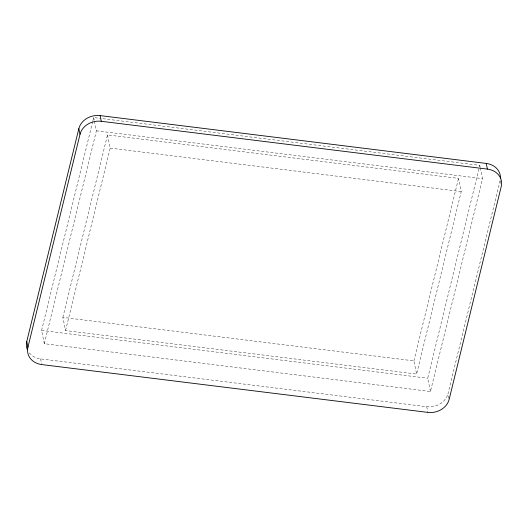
<?xml version="1.0" encoding="UTF-8"?>
<svg xmlns="http://www.w3.org/2000/svg" width="528" height="528" viewBox="0 0 528 528"><rect width="100%" height="100%" fill="white"/><g stroke="black" fill="none" stroke-linecap="round" stroke-linejoin="round"><path stroke-width="0.4" stroke-dasharray="2.64 1.98" d="M480.275 167.706L482.519 178.629L430.439 391.505L44.319 343.688L41.593 330.429L92.697 121.552M92.895 120.747L93.674 117.546L101.039 118.457M44.319 343.688L96.4 130.805L94.479 121.447M62.865 317.394L107.507 134.924L458.522 178.398L461.228 191.585L416.592 374.055L65.571 330.581L62.865 317.394L413.886 360.868L416.592 374.055M65.571 330.581L110.213 148.111L107.507 134.924M413.886 360.868L458.522 178.398M430.439 391.505L427.713 378.246L479.794 165.37L101.858 118.562M449.005 398.653L447.988 393.683L500.069 180.8A18.044 15.239 -11.6 0 0 500.405 178.801M96.4 130.805L482.519 178.629M110.213 148.111L461.228 191.585M41.593 330.429L427.713 378.246M29.278 352.902A18.044 15.239 -11.6 0 0 40.597 358.895L426.716 406.712A18.044 15.239 -11.6 0 0 447.988 393.683M500.069 180.8L500.65 183.645M479.794 165.37L480.117 166.927M426.716 406.712L427.885 412.394M93.674 117.546L94.314 120.668M40.597 358.895L41.765 364.577"/><path stroke-width="0.79" d="M27.258 349.411A18.044 15.239 -11.6 0 1 26.763 341.51L78.844 128.634A18.044 15.239 -11.6 0 1 100.115 115.606L486.235 163.423A18.044 15.239 -11.6 0 1 500.445 178.127M486.235 163.423L487.403 169.105A18.044 15.239 -11.6 0 1 501.237 186.49L449.156 399.366A18.044 15.239 -11.6 0 1 427.885 412.394L41.765 364.577A18.044 15.239 -11.6 0 1 27.931 347.2L80.012 134.317L78.844 128.634M80.012 134.317A18.044 15.239 -11.6 0 1 101.284 121.288L487.403 169.105M100.115 115.606L101.284 121.288M26.763 341.51L27.931 347.2"/></g></svg>
